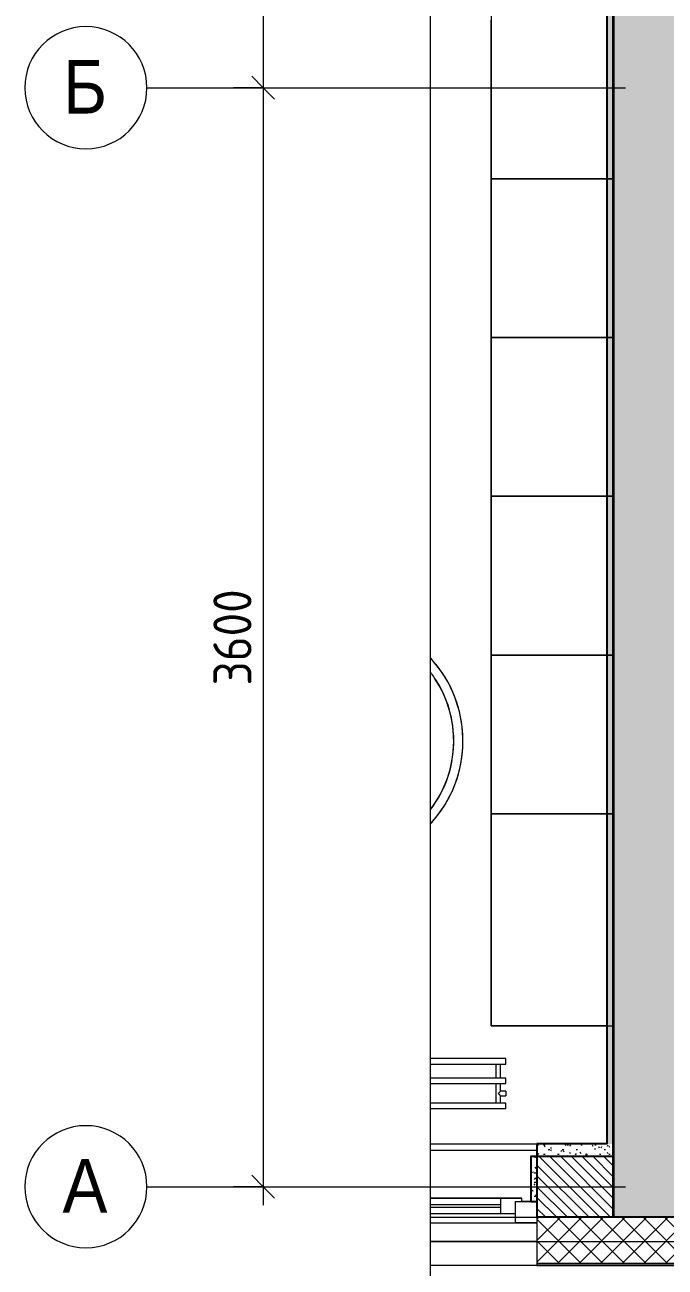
# Model space of a CAD drawing. Header units: millimetres. Extents: x 63482 to 319368, y -8553 to 29000.
# Drawn here: x 63482 to 65580, y -263 to 3806 of the extents above; entities that cross this region are included whole.
import ezdxf

# ---------------------------------------------------------------- set-up
doc = ezdxf.new("R2010")
doc.units = ezdxf.units.MM
doc.linetypes.add('Осевая', pattern=[1587.5, 317.5, -238.125, 793.75, -238.125])
for name, color, linetype, lineweight in [('A-ANNO-DIMS', 7, 'Continuous', 9), ('A-ANNO-DIMS-50', 7, 'Continuous', 9), ('A-DETL-GENF', 7, 'Continuous', 9), ('A-GLAZ', 7, 'Continuous', 9), ('A-GLAZ-1', 7, 'Continuous', 15), ('A-WALL', 7, 'Continuous', 9), ('I-FURN', 7, 'Continuous', 9), ('I-WALL', 7, 'Continuous', 9), ('M-EQPM', 7, 'Continuous', 9), ('Оси', 7, 'Continuous', 9), ('Оси-1', 7, 'Continuous', 20), ('Оси-2', 7, 'Осевая', 9)]:
    doc.layers.add(name, color=color, linetype=linetype, lineweight=lineweight)
for name, color, linetype, lineweight, true_color in [('A-WALL-1', 7, 'Continuous', 25, 0x3c3c3c), ('A-WALL-2', 7, 'Continuous', 15, 0x3c3c3c), ('A-WALL-3', 7, 'Continuous', 35, 0x3c3c3c), ('A-WALL-FNSH-1', 7, 'Continuous', 15, 0x3c3c3c), ('A-WALL-FNSH-2', 7, 'Continuous', 9, 0x3c3c3c), ('S-WALL-ANLY', 7, 'Continuous', 15, 0x008040), ('S-WALL-ANLY-1', 7, 'Continuous', 5, 0x008040)]:
    doc.layers.add(name, color=color, linetype=linetype, lineweight=lineweight, true_color=true_color)
doc.styles.add('Arial', font='arial.ttf', dxfattribs={"width": 0.9, "height": 175})
doc.styles.add('ISOCPEUR', font='isocpeur.ttf', dxfattribs={"width": 0.9, "height": 125})
doc.dimstyles.new('ISO-2_5_0_9К_БОЛЬШОЙ', dxfattribs={"dimscale": 304.8, "dimtxt": 124.497647, "dimasz": 0.246063, "dimexe": 0.19685, "dimexo": 0.492126, "dimgap": 0, "dimtad": 1, "dimdec": 0, "dimrnd": 10, "dimzin": 0, "dimdsep": 46, "dimtxsty": 'ISOCPEUR', "dimblk1": 'OBLIQUE', "dimblk2": 'OBLIQUE', "dimsah": 1, "dimcen": 0.09, "dimdle": 0.19685, "dimazin": 0, "dimtfac": 1, "dimtdec": 4, "dimtix": 1, "dimtmove": 0, "dimatfit": 3, "dimfxl": 1, "dimtvp": 1, "dimtolj": 1, "dimtzin": 0, "dimarcsym": 2})
pattern_1 = [(0, (0, 0), (60.96, 15.24), [5.029, -40.691, 5.029, -40.691, -243.84]), (0, (0, 0), (60.96, 15.24), [-91.44, 5.029, -86.411, 5.029, -40.691, -106.68]), (0, (0, 0), (60.96, 15.24), [-228.6, 5.029, -25.451, 5.029, -71.171]), (120, (22.86, 7.62), (-43.678227, 45.1729086), [5.029, -40.691, 5.029, -40.691, -243.84]), (120, (22.86, 7.62), (-43.678227, 45.1729086), [-91.44, 5.029, -86.411, 5.029, -40.691, -106.68]), (120, (22.86, 7.62), (-43.678227, 45.1729086), [-228.6, 5.029, -25.451, 5.029, -71.171]), (240, (30.48, 38.1), (-17.281773, -60.4129086), [5.029, -40.691, 5.029, -40.691, -243.84]), (240, (30.48, 38.1), (-17.281773, -60.4129086), [-91.44, 5.029, -86.411, 5.029, -40.691, -106.68]), (240, (30.48, 38.1), (-17.281773, -60.4129086), [-228.6, 5.029, -25.451, 5.029, -71.171])]

# ---------------------------------------------------------------- blocks, each defined once
blk = doc.blocks.new('120_Окно_СКБ_1Ст - 120_Окно_СКБ_1Ст 900х2500_h_-22445987-Фрагмент 3_1')
at = {"layer": 'A-GLAZ'}
for p, q in [((-100.9, -57), (-450, -57)), ((-330, -107), (-100.9, -107)), ((-100.9, -117), (-330, -117)), ((-430, -127), (-400, -127))]:
    blk.add_line(p, q, dxfattribs=at)
at = {"layer": 'A-GLAZ-1'}
for p, q in [((-450, -127), (-450, -57)), ((-450, -57), (-380, -57)), ((-380, -57), (-380, -127)), ((-100.9, -87), (-380, -87)), ((-380, -87), (-380, -127)), ((-330, -137), (-330, -87)), ((-380, -127), (-450, -127)), ((-380, -127), (-400, -127)), ((-400, -127), (-400, -137)), ((-400, -137), (-100.9, -137)), ((-100.9, -137), (-400, -137))]:
    blk.add_line(p, q, dxfattribs=at)
blk = doc.blocks.new('ПУФ - 1_53-25461890-Фрагмент 3_1')
at = {"layer": 'I-FURN'}
for radius, start, end in [(400, 198.3873, 283.6204), (400, 198.3873, 200), (400, 200, 210), (370, 203.7992, 211.7647), (370, 203.7992, 275.2941), (400, 210, 220), (370, 211.7647, 232.9412), (400, 220, 230), (400, 230, 240), (370, 232.9412, 254.1176), (400, 240, 260), (370, 254.1176, 275.2941), (370, 275.2941, 278.2906), (370, 275.2941, 278.2906), (400, 260, 280), (400, 280, 283.6204)]:
    blk.add_arc((0, 0), radius, start, end, dxfattribs=at)
blk = doc.blocks.new('radiator_prado_classic_z_tip_30_po exemplyaru - Classic Z Тип 30-500-30677900-Фрагмент 3_1')
at = {"layer": 'M-EQPM'}
for p, q in [((700, 228), (452.7, 228)), ((452.7, 210), (700, 210)), ((667.5, 210), (667.5, 164)), ((682.5, 164), (682.5, 210)), ((700, 210), (700, 228)), ((700, 164), (452.7, 164)), ((700, 146), (700, 164)), ((452.7, 146), (700, 146)), ((667.5, 146), (667.5, 82)), ((682.5, 121.5), (682.5, 146)), ((700, 82), (452.7, 82)), ((700, 121.5), (682.5, 121.5)), ((682.5, 82), (682.5, 106.5)), ((682.5, 106.5), (700, 106.5)), ((700, 121.5), (700, 106.5)), ((700, 64), (700, 82)), ((700, 64), (452.7, 64))]:
    blk.add_line(p, q, dxfattribs=at)
for points, knots in [([(675, 114), (675.5, 114.5), (676.4, 115.4), (677.6, 116.6), (678.4, 117.4), (678.9, 117.9), (679.2, 118.2), (679.5, 118.5), (679.8, 118.8), (680.1, 119.2), (680.4, 119.4), (680.7, 119.7), (681, 120), (681.3, 120.3), (681.5, 120.5), (681.7, 120.7), (681.9, 120.9), (682.1, 121.1), (682.2, 121.2), (682.3, 121.3), (682.5, 121.5), (682.5, 121.5), (682.5, 121.5)], [0, 0, 0, 0, 0.142857, 0.285714, 0.357143, 0.392857, 0.428571, 0.464286, 0.5, 0.535714, 0.571429, 0.607143, 0.642857, 0.678571, 0.714286, 0.75, 0.785714, 0.821429, 0.857143, 0.892857, 0.928571, 1, 1, 1, 1]), ([(682.5, 106.5), (682.5, 106.5), (682.5, 106.5), (682.3, 106.7), (682.2, 106.8), (682.1, 106.9), (681.9, 107.1), (681.7, 107.3), (681.5, 107.5), (681.3, 107.7), (681, 108), (680.7, 108.3), (680.4, 108.6), (680.1, 108.8), (679.7, 109.3), (679.3, 109.7), (678.9, 110.1), (678.4, 110.6), (677.6, 111.4), (676.4, 112.6), (675.5, 113.5), (675, 114)], [0, 0, 0, 0, 0.071429, 0.107143, 0.142857, 0.178571, 0.214286, 0.25, 0.285714, 0.321429, 0.357143, 0.392857, 0.428571, 0.464286, 0.5, 0.571429, 0.607143, 0.642857, 0.714286, 0.857143, 1, 1, 1, 1])]:
    blk.add_open_spline(points, degree=3, knots=knots, dxfattribs=at)
blk = doc.blocks.new('шкаф 1_112 - шкаф 1_112-31117176-Фрагмент 3_1')
at = {"layer": 'I-FURN'}
for p, q in [((-400, 3815.8), (-400, 0)), ((-400, 3295), (-400, 2775)), ((-400, 2775), (-400, 3295)), ((0, 2775), (0, 3295)), ((-20, 2775), (-400, 2775)), ((-400, 2775), (0, 2775)), ((-20, 2775), (-400, 2775)), ((0, 2775), (-400, 2775)), ((-400, 2775), (-400, 2255)), ((-400, 2255), (-400, 2775)), ((-400, 2775), (-20, 2775)), ((0, 2255), (0, 2775)), ((-20, 2255), (-400, 2255)), ((0, 2255), (-400, 2255)), ((-400, 2255), (-400, 1735)), ((-400, 1735), (-400, 2255)), ((-400, 2255), (-20, 2255)), ((-400, 2255), (0, 2255)), ((-20, 2255), (-400, 2255)), ((0, 1735), (0, 2255)), ((-20, 1735), (-400, 1735)), ((-400, 1735), (0, 1735)), ((-20, 1735), (-400, 1735)), ((0, 1735), (-400, 1735)), ((-400, 1735), (-400, 1215)), ((-400, 1215), (-400, 1735)), ((-400, 1735), (-20, 1735)), ((0, 1215), (0, 1735)), ((-20, 1215), (-400, 1215)), ((0, 1215), (-400, 1215)), ((-400, 1215), (-400, 695)), ((-400, 695), (-400, 1215)), ((-400, 1215), (-20, 1215)), ((-400, 1215), (0, 1215)), ((-20, 1215), (-400, 1215)), ((0, 695), (0, 1215)), ((-20, 695), (-400, 695)), ((-400, 695), (0, 695)), ((-20, 695), (-400, 695)), ((0, 695), (-400, 695)), ((-400, 695), (-400, 0)), ((-400, 0), (-400, 695)), ((-400, 695), (-20, 695)), ((0, 0), (0, 695)), ((-400, 0), (-20, 0)), ((-400, 0), (0, 0)), ((-20, 0), (-400, 0))]:
    blk.add_line(p, q, dxfattribs=at)
blk = doc.blocks.new('DET_L_Линия разрыва - М100-31031408-Фрагмент 3_1')
at = {"layer": 'A-DETL-GENF'}
blk.add_line((9800, 0), (5200, 0), dxfattribs=at)
blk = doc.blocks.new('Ось сетки - D8-29747960-Фрагмент 3_1')
at = {"layer": 'Оси-1'}
for start, end in [(360, 180), (180, 360)]:
    blk.add_arc((0, 0), 4, start, end, dxfattribs=at)
blk = doc.blocks.new('DIMBLOCK23-Фрагмент 3_1')
at = {"layer": 'A-ANNO-DIMS-50'}
for p, q in [((64263.1, 7860), (64263.1, 3600)), ((64166.2, 7800), (64323.1, 7800)), ((64263.1, 7800), (64166.2, 7800)), ((64166.2, 3600), (64323.1, 3600)), ((64263.1, 3600), (64166.2, 3600))]:
    blk.add_line(p, q, dxfattribs=at)
at = {"layer": 'A-ANNO-DIMS-50', "lineweight": 20}
for p, q in [((64263.1, 7800), (64225.6, 7837.5)), ((64263.1, 7800), (64300.6, 7762.5)), ((64263.1, 3600), (64225.6, 3637.5)), ((64263.1, 3600), (64300.6, 3562.5))]:
    blk.add_line(p, q, dxfattribs=at)
at = {"layer": 'A-ANNO-DIMS-50', "color": 0, "insert": (64099.8, 5536), "char_height": 125, "width": 393.604, "attachment_point": 1, "rotation": 90, "line_spacing_factor": 1.149209, "style": 'ISOCPEUR'}
blk.add_mtext('4200', dxfattribs=at)
blk = doc.blocks.new('_Oblique')
at = {"color": 0, "linetype": 'ByBlock', "lineweight": -2}
blk.add_line((-0.5, -0.5), (0.5, 0.5), dxfattribs=at)
blk = doc.blocks.new('DIMBLOCK24-Фрагмент 3_1')
at = {"layer": 'A-ANNO-DIMS-50', "lineweight": 20}
for p, q in [((64263.1, 3600), (64225.6, 3637.5)), ((64263.1, 3600), (64300.6, 3562.5)), ((64263.1, 0), (64225.6, 37.5)), ((64263.1, 0), (64300.6, -37.5))]:
    blk.add_line(p, q, dxfattribs=at)
at = {"layer": 'A-ANNO-DIMS-50'}
for p, q in [((64166.2, 3600), (64323.1, 3600)), ((64263.1, 3600), (64166.2, 3600)), ((64263.1, 3600), (64263.1, -60)), ((64166.2, 0), (64323.1, 0)), ((64263.1, 0), (64166.2, 0))]:
    blk.add_line(p, q, dxfattribs=at)
at = {"layer": 'A-ANNO-DIMS-50', "color": 0, "insert": (64099.8, 1642), "char_height": 125, "width": 379.239, "attachment_point": 1, "rotation": 90, "line_spacing_factor": 1.149209, "style": 'ISOCPEUR'}
blk.add_mtext('3600', dxfattribs=at)

msp = doc.modelspace()

# ---------------------------------------------------------------- hatches: boundary and pattern name
at = {"layer": 'A-WALL'}
h = msp.add_hatch(dxfattribs=at)
h.set_pattern_fill('FP_1', color=256, style=0, pattern_type=2)
h.set_pattern_definition([(135, (0, 0), (-17.67767, -17.67767), [])])
h.paths.add_polyline_path([(65410, -100), (65410, 100), (65160, 100), (65160, -100), (65252.3, -100)])
h = msp.add_hatch(dxfattribs=at)
h.set_pattern_fill('FP_2', color=256, style=0, pattern_type=2)
h.set_pattern_definition([(45, (0, 0), (-35.35534, 35.35534), []), (135, (0, 0), (-35.35534, -35.35534), [])])
h.paths.add_polyline_path([(72561.9, -250), (72561.9, -100), (71560, -100), (71560, -250), (72177.1, -250)])
h.paths.add_polyline_path([(66160, -250), (66160, -100), (65160, -100), (65160, -250), (65252.3, -250)])
h.paths.add_polyline_path([(70660, -250), (70660, -100), (67060, -100), (67060, -250), (69868.9, -250)])
at = {"layer": 'I-WALL'}
h = msp.add_hatch(dxfattribs=at)
h.set_pattern_fill('FP_3', color=256, style=0, pattern_type=2)
h.set_pattern_definition([(45, (0, 0), (-28.512667, 28.512667), []), (45, (28.51, 0), (-28.512667, 28.512667), [50.403, -10.081, 1.676, -8.404])])
h.paths.add_polyline_path([(65630, -100), (65630, 7400), (65410, 7400), (65410, -100)])
h = msp.add_hatch(dxfattribs=at)
h.set_pattern_fill('FP_10', color=256, style=0, pattern_type=2)
h.set_pattern_definition(pattern_1)
h.paths.add_polyline_path([(65410, 140), (65410, 7070), (65390, 7070), (65390, 140)])
h = msp.add_hatch(dxfattribs=at)
h.set_pattern_fill('FP_10', color=256, style=0, pattern_type=2)
h.set_pattern_definition(pattern_1)
h.paths.add_polyline_path([(65410, 100), (65410, 140), (65160, 140), (65160, 100), (65252.3, 100)])
h = msp.add_hatch(dxfattribs=at)
h.set_pattern_fill('FP_10', color=256, style=0, pattern_type=2)
h.set_pattern_definition(pattern_1)
h.paths.add_polyline_path([(65160, -48), (65160, 100), (65140, 100), (65140, -48)])

# ---------------------------------------------------------------- linework, layer by layer
at = {"layer": 'A-WALL'}
for p, q in [((64810.9, -100), (65160, -100)), ((65160, -258), (64810.9, -258)), ((65160, -250), (66160, -250))]:
    msp.add_line(p, q, dxfattribs=at)
at = {"layer": 'A-WALL-1'}
for p, q in [((65390, 140), (65390, 7050)), ((65160, 140), (65160, -100)), ((65390, 140), (65160, 140)), ((65140, 100), (65410, 100)), ((65140, 100), (65140, -48)), ((65140, -48), (65160, -48)), ((65630, -100), (65160, -100))]:
    msp.add_line(p, q, dxfattribs=at)
at = {"layer": 'A-WALL-2'}
msp.add_line((65160, -100), (65160, -250), dxfattribs=at)
at = {"layer": 'A-WALL-3'}
msp.add_line((65410, 7400), (65410, -100), dxfattribs=at)
at = {"layer": 'A-WALL-FNSH-1'}
for p, q in [((65389, 7049), (65389, 141)), ((65389, 141), (65160, 141)), ((65160, 141), (65160, 140)), ((65140, 100), (65139, 100)), ((65139, 100), (65139, -48)), ((65139, -48), (65140, -48)), ((65160, -250), (65160, -253)), ((65160, -253), (66160, -253))]:
    msp.add_line(p, q, dxfattribs=at)
at = {"layer": 'A-WALL-FNSH-2'}
for p, q in [((65160, -253), (65160, -258)), ((65160, -258), (66160, -258))]:
    msp.add_line(p, q, dxfattribs=at)
at = {"layer": 'I-WALL'}
for p, q in [((64810.9, 141), (65160, 141)), ((64810.9, 140), (65160, 140)), ((64810.9, 120), (65160, 120))]:
    msp.add_line(p, q, dxfattribs=at)
at = {"layer": 'S-WALL-ANLY'}
for p, q in [((65160, -179), (64810.9, -179)), ((64810.9, -179), (65160, -179))]:
    msp.add_line(p, q, dxfattribs=at)
at = {"layer": 'S-WALL-ANLY-1'}
msp.add_line((65160, -179), (66160, -179), dxfattribs=at)
at = {"layer": 'Оси'}
for p, q in [((63882.2, 3600), (65132.2, 3600)), ((63882.2, 0), (65132.2, 0))]:
    msp.add_line(p, q, dxfattribs=at)
at = {"layer": 'Оси-2'}
for p, q in [((65132.2, 3600), (71311.9, 3600)), ((65132.2, 0), (71311.9, 0))]:
    msp.add_line(p, q, dxfattribs=at)

# ---------------------------------------------------------------- block references
at = {"layer": 'A-DETL-GENF', "rotation": 270.0000000000003}
msp.add_blockref('DET_L_Линия разрыва - М100-31031408-Фрагмент 3_1', (64810.9, 9142.8), dxfattribs=at)
at = {"layer": 'A-GLAZ', "rotation": 180}
msp.add_blockref('120_Окно_СКБ_1Ст - 120_Окно_СКБ_1Ст 900х2500_h_-22445987-Фрагмент 3_1', (64710, -175), dxfattribs=at)
at = {"layer": 'I-FURN'}
msp.add_blockref('шкаф 1_112 - шкаф 1_112-31117176-Фрагмент 3_1', (65410, 526.5), dxfattribs=at)
at = {"layer": 'I-FURN', "rotation": 118.9499011641568}
msp.add_blockref('ПУФ - 1_53-25461890-Фрагмент 3_1', (64517.4, 1460.3), dxfattribs=at)
at = {"layer": 'M-EQPM'}
msp.add_blockref('radiator_prado_classic_z_tip_30_po exemplyaru - Classic Z Тип 30-500-30677900-Фрагмент 3_1', (64358.2, 191.7), dxfattribs=at)
at = {"layer": 'Оси-1', "xscale": 49.99999999999998, "yscale": 49.99999999999998, "zscale": 49.99999999999998, "rotation": 269.9999999999994}
for p in [(63682.2, 3600), (63682.2, 0)]:
    msp.add_blockref('Ось сетки - D8-29747960-Фрагмент 3_1', p, dxfattribs=at)

# ---------------------------------------------------------------- texts
at = {"layer": 'Оси', "char_height": 175, "attachment_point": 1, "style": 'Arial'}
for s, insert, width in [('\\fArial|b0|i0|c204|p34|;\\W.9;Б', (63607.4, 3690.5), 176.772), ('\\fArial|b0|i0|c204|p34|;\\W.9;А', (63605.8, 90.5), 180.38)]:
    msp.add_mtext(s, dxfattribs=dict(at, insert=insert, width=width))

# ---------------------------------------------------------------- dimensions: what is measured, and where the dimension line sits
at = {"layer": 'A-ANNO-DIMS'}
for base, p1, p2, override, picture, middle in [((64263.1, 3600), (64316.2, 7800), (64316.2, 3600), {"dimpost": '<>', "dimfxl": 4200}, 'DIMBLOCK23-Фрагмент 3_1', (64200.6, 5700)), ((64263.1, 0), (64316.2, 3600), (64316.2, 0), {"dimpost": '<>', "dimfxl": 3600}, 'DIMBLOCK24-Фрагмент 3_1', (64200.6, 1800))]:
    dim = msp.add_linear_dim(base=base, p1=p1, p2=p2, angle=90, dimstyle='ISO-2_5_0_9К_БОЛЬШОЙ', override=override, dxfattribs=at)
    dim.commit()
    dim.dimension.update_dxf_attribs({"geometry": picture, "text_midpoint": middle})

doc.saveas('drawing.dxf')
